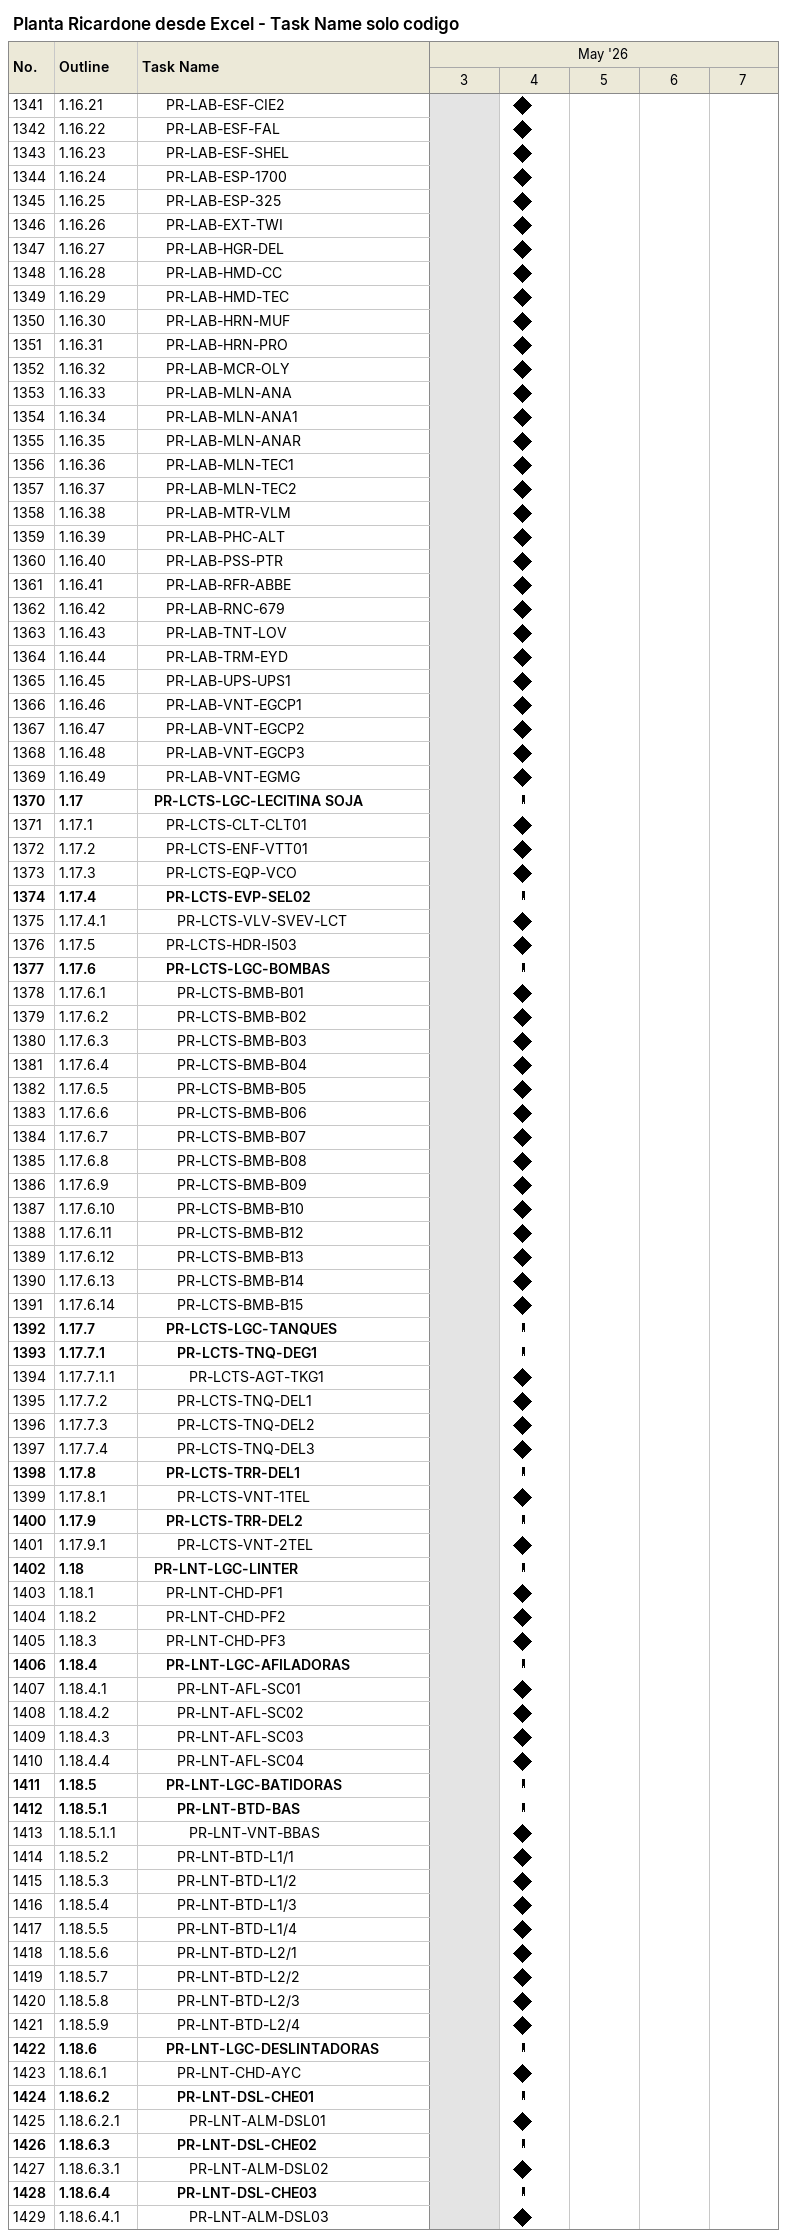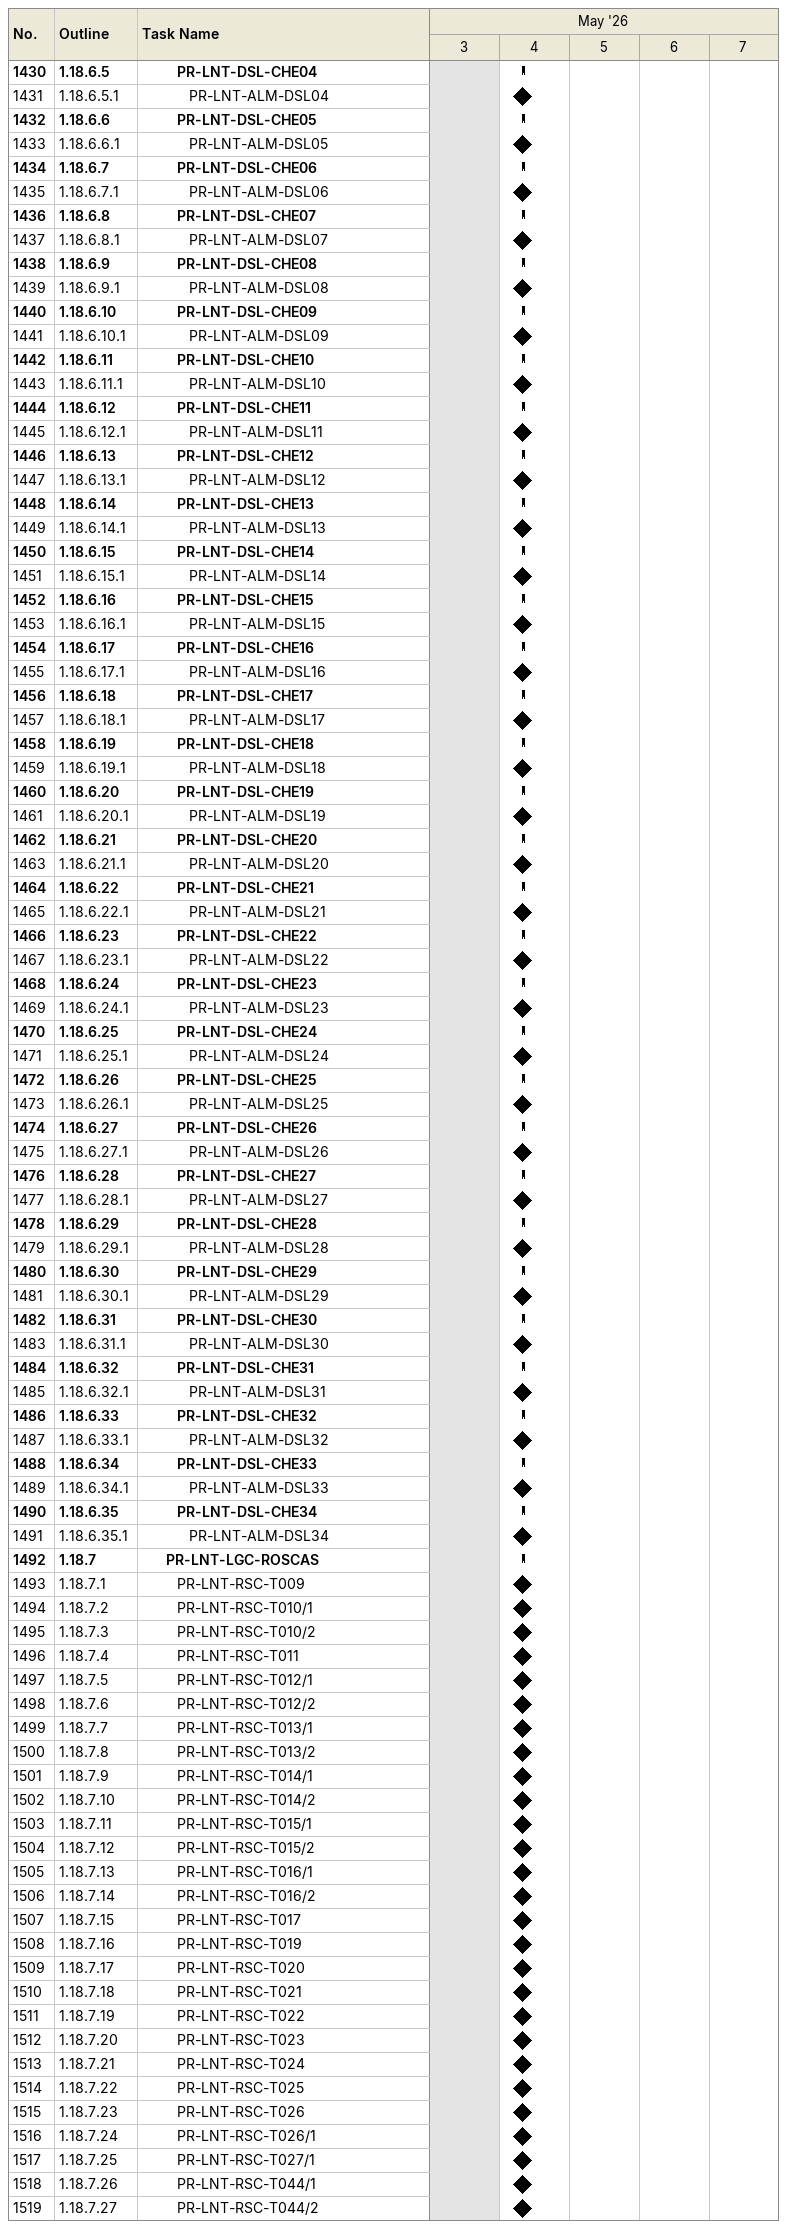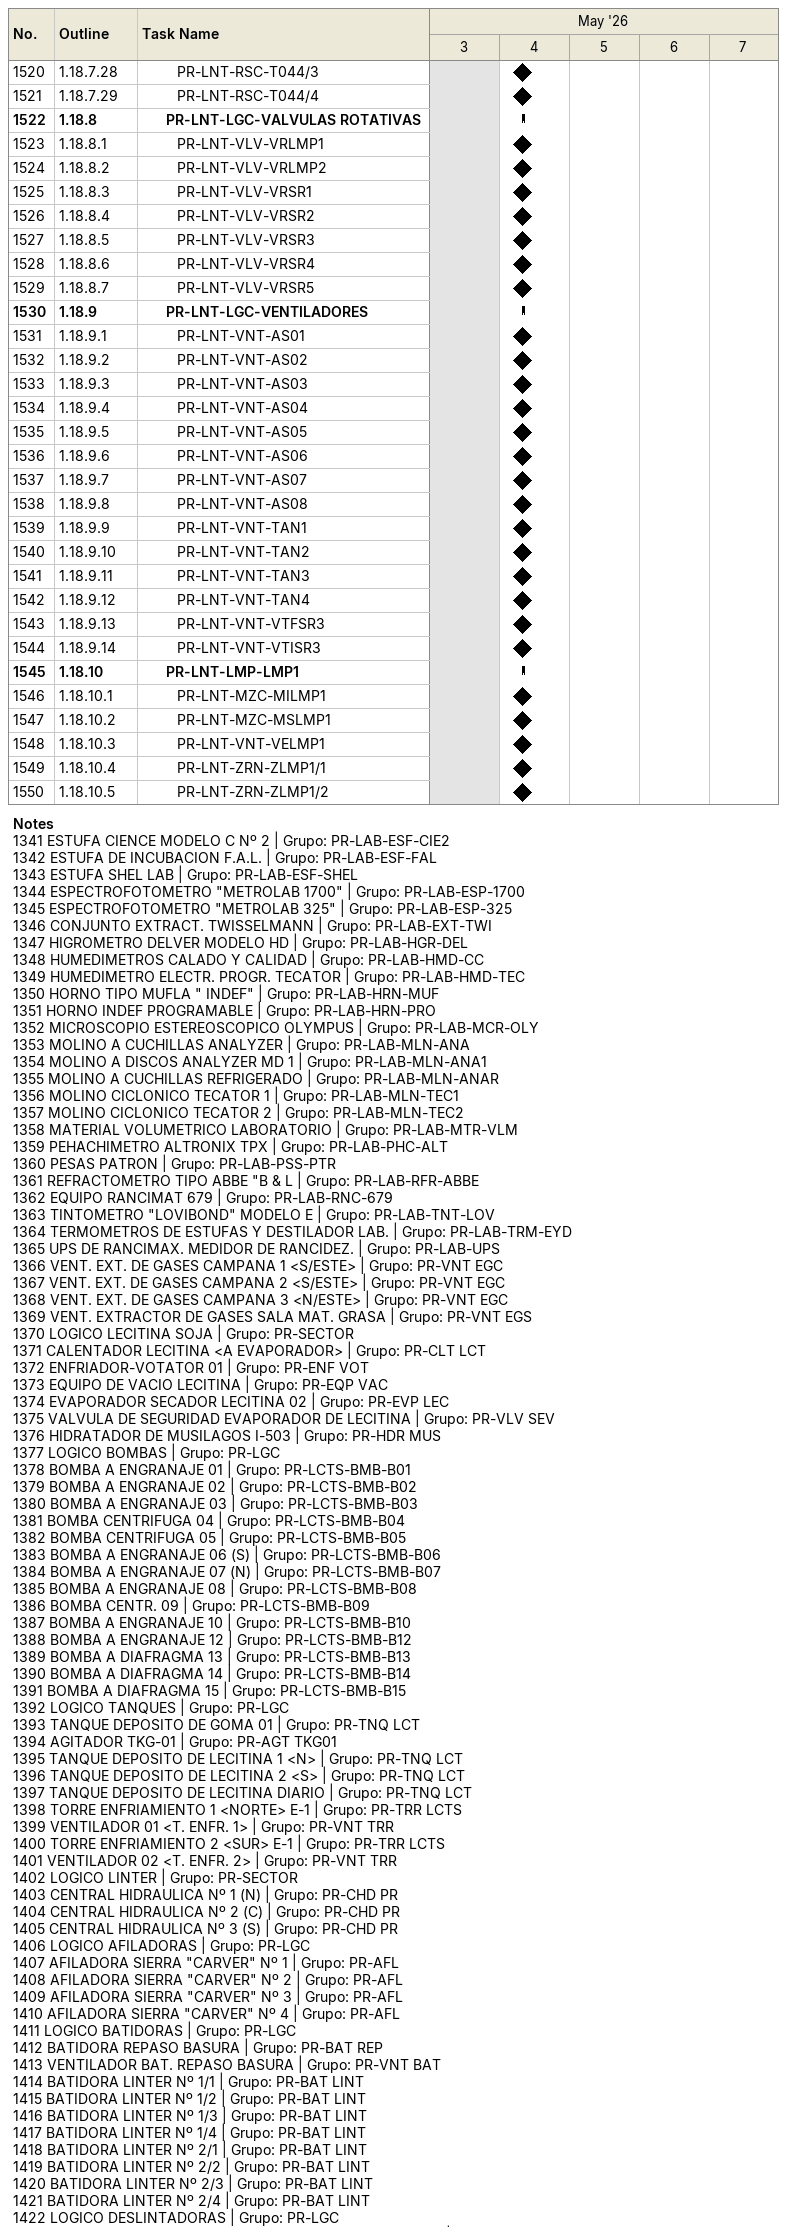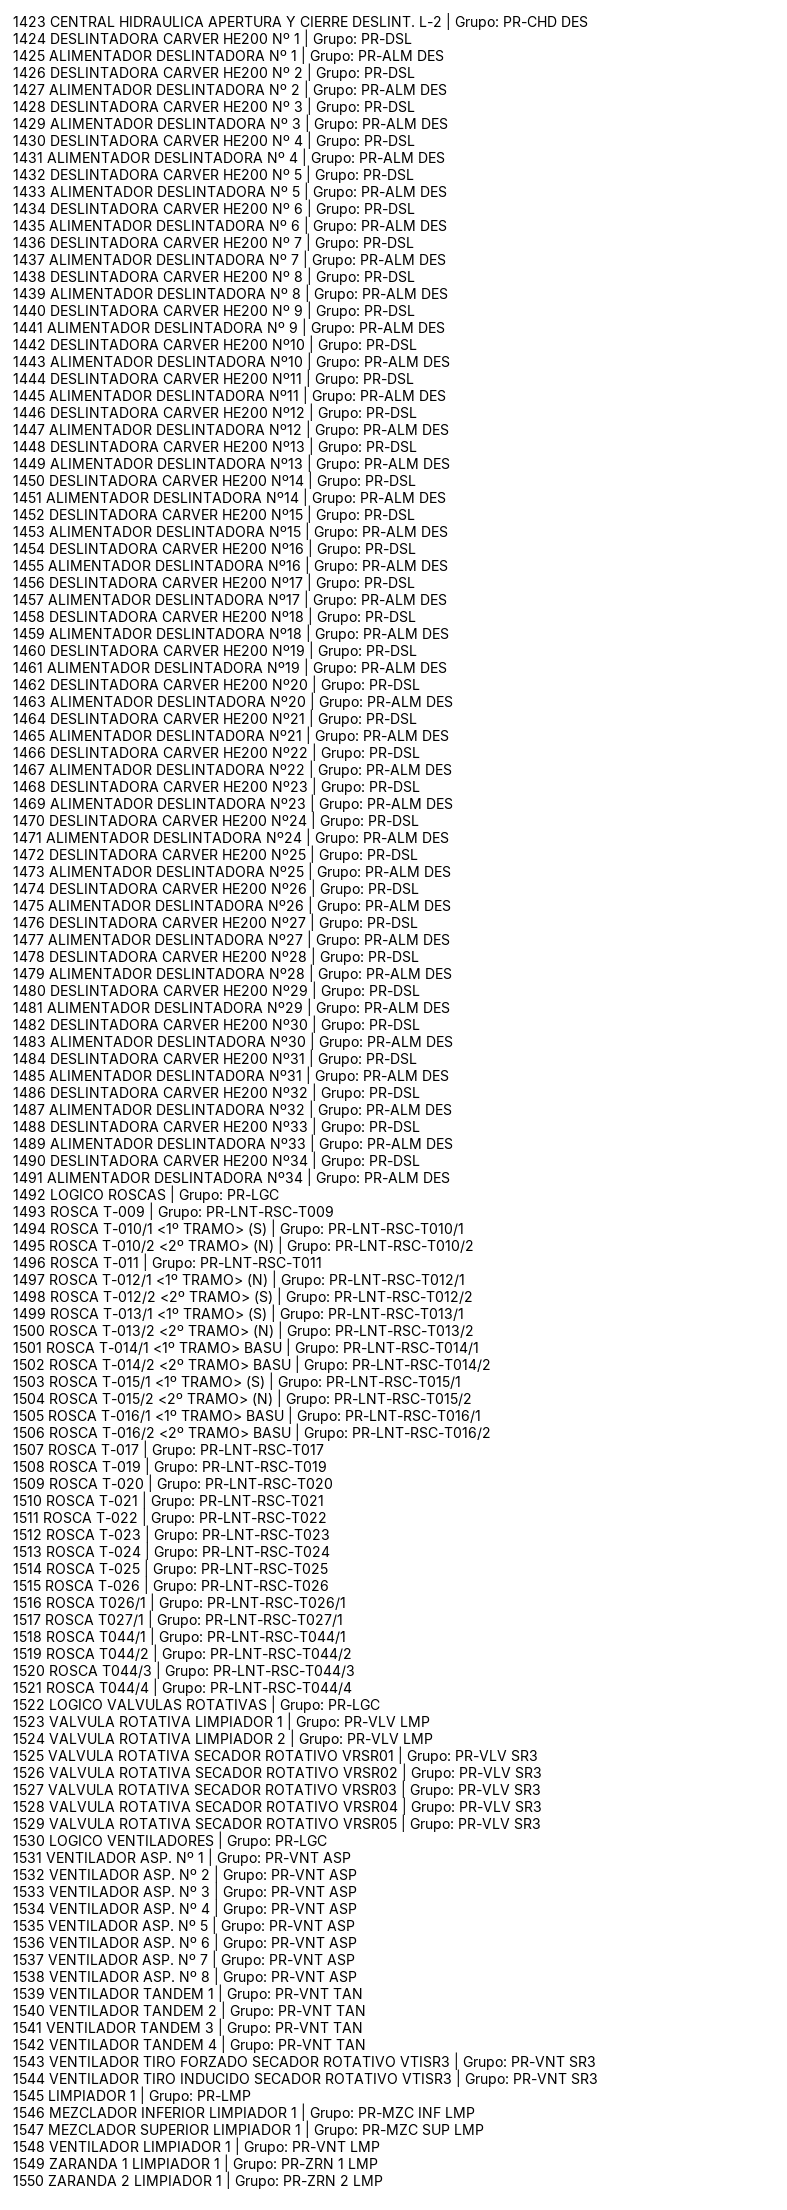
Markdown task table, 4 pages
Planta Ricardone desde Excel - Task Name solo codigo

| ID | WBS | Task | Start | Finish |
|---|---|---|---|---|
| 1341 | 1.16.21 | PR-LAB-ESF-CIE2 (milestone) | 2026-05-04 | 2026-05-04 |
| 1342 | 1.16.22 | PR-LAB-ESF-FAL (milestone) | 2026-05-04 | 2026-05-04 |
| 1343 | 1.16.23 | PR-LAB-ESF-SHEL (milestone) | 2026-05-04 | 2026-05-04 |
| 1344 | 1.16.24 | PR-LAB-ESP-1700 (milestone) | 2026-05-04 | 2026-05-04 |
| 1345 | 1.16.25 | PR-LAB-ESP-325 (milestone) | 2026-05-04 | 2026-05-04 |
| 1346 | 1.16.26 | PR-LAB-EXT-TWI (milestone) | 2026-05-04 | 2026-05-04 |
| 1347 | 1.16.27 | PR-LAB-HGR-DEL (milestone) | 2026-05-04 | 2026-05-04 |
| 1348 | 1.16.28 | PR-LAB-HMD-CC (milestone) | 2026-05-04 | 2026-05-04 |
| 1349 | 1.16.29 | PR-LAB-HMD-TEC (milestone) | 2026-05-04 | 2026-05-04 |
| 1350 | 1.16.30 | PR-LAB-HRN-MUF (milestone) | 2026-05-04 | 2026-05-04 |
| 1351 | 1.16.31 | PR-LAB-HRN-PRO (milestone) | 2026-05-04 | 2026-05-04 |
| 1352 | 1.16.32 | PR-LAB-MCR-OLY (milestone) | 2026-05-04 | 2026-05-04 |
| 1353 | 1.16.33 | PR-LAB-MLN-ANA (milestone) | 2026-05-04 | 2026-05-04 |
| 1354 | 1.16.34 | PR-LAB-MLN-ANA1 (milestone) | 2026-05-04 | 2026-05-04 |
| 1355 | 1.16.35 | PR-LAB-MLN-ANAR (milestone) | 2026-05-04 | 2026-05-04 |
| 1356 | 1.16.36 | PR-LAB-MLN-TEC1 (milestone) | 2026-05-04 | 2026-05-04 |
| 1357 | 1.16.37 | PR-LAB-MLN-TEC2 (milestone) | 2026-05-04 | 2026-05-04 |
| 1358 | 1.16.38 | PR-LAB-MTR-VLM (milestone) | 2026-05-04 | 2026-05-04 |
| 1359 | 1.16.39 | PR-LAB-PHC-ALT (milestone) | 2026-05-04 | 2026-05-04 |
| 1360 | 1.16.40 | PR-LAB-PSS-PTR (milestone) | 2026-05-04 | 2026-05-04 |
| 1361 | 1.16.41 | PR-LAB-RFR-ABBE (milestone) | 2026-05-04 | 2026-05-04 |
| 1362 | 1.16.42 | PR-LAB-RNC-679 (milestone) | 2026-05-04 | 2026-05-04 |
| 1363 | 1.16.43 | PR-LAB-TNT-LOV (milestone) | 2026-05-04 | 2026-05-04 |
| 1364 | 1.16.44 | PR-LAB-TRM-EYD (milestone) | 2026-05-04 | 2026-05-04 |
| 1365 | 1.16.45 | PR-LAB-UPS-UPS1 (milestone) | 2026-05-04 | 2026-05-04 |
| 1366 | 1.16.46 | PR-LAB-VNT-EGCP1 (milestone) | 2026-05-04 | 2026-05-04 |
| 1367 | 1.16.47 | PR-LAB-VNT-EGCP2 (milestone) | 2026-05-04 | 2026-05-04 |
| 1368 | 1.16.48 | PR-LAB-VNT-EGCP3 (milestone) | 2026-05-04 | 2026-05-04 |
| 1369 | 1.16.49 | PR-LAB-VNT-EGMG (milestone) | 2026-05-04 | 2026-05-04 |
| 1370 | 1.17 | **PR-LCTS-LGC-LECITINA SOJA** | 2026-05-04 | 2026-05-04 |
| 1371 | 1.17.1 | PR-LCTS-CLT-CLT01 (milestone) | 2026-05-04 | 2026-05-04 |
| 1372 | 1.17.2 | PR-LCTS-ENF-VTT01 (milestone) | 2026-05-04 | 2026-05-04 |
| 1373 | 1.17.3 | PR-LCTS-EQP-VCO (milestone) | 2026-05-04 | 2026-05-04 |
| 1374 | 1.17.4 | **PR-LCTS-EVP-SEL02** | 2026-05-04 | 2026-05-04 |
| 1375 | 1.17.4.1 | PR-LCTS-VLV-SVEV-LCT (milestone) | 2026-05-04 | 2026-05-04 |
| 1376 | 1.17.5 | PR-LCTS-HDR-I503 (milestone) | 2026-05-04 | 2026-05-04 |
| 1377 | 1.17.6 | **PR-LCTS-LGC-BOMBAS** | 2026-05-04 | 2026-05-04 |
| 1378 | 1.17.6.1 | PR-LCTS-BMB-B01 (milestone) | 2026-05-04 | 2026-05-04 |
| 1379 | 1.17.6.2 | PR-LCTS-BMB-B02 (milestone) | 2026-05-04 | 2026-05-04 |
| 1380 | 1.17.6.3 | PR-LCTS-BMB-B03 (milestone) | 2026-05-04 | 2026-05-04 |
| 1381 | 1.17.6.4 | PR-LCTS-BMB-B04 (milestone) | 2026-05-04 | 2026-05-04 |
| 1382 | 1.17.6.5 | PR-LCTS-BMB-B05 (milestone) | 2026-05-04 | 2026-05-04 |
| 1383 | 1.17.6.6 | PR-LCTS-BMB-B06 (milestone) | 2026-05-04 | 2026-05-04 |
| 1384 | 1.17.6.7 | PR-LCTS-BMB-B07 (milestone) | 2026-05-04 | 2026-05-04 |
| 1385 | 1.17.6.8 | PR-LCTS-BMB-B08 (milestone) | 2026-05-04 | 2026-05-04 |
| 1386 | 1.17.6.9 | PR-LCTS-BMB-B09 (milestone) | 2026-05-04 | 2026-05-04 |
| 1387 | 1.17.6.10 | PR-LCTS-BMB-B10 (milestone) | 2026-05-04 | 2026-05-04 |
| 1388 | 1.17.6.11 | PR-LCTS-BMB-B12 (milestone) | 2026-05-04 | 2026-05-04 |
| 1389 | 1.17.6.12 | PR-LCTS-BMB-B13 (milestone) | 2026-05-04 | 2026-05-04 |
| 1390 | 1.17.6.13 | PR-LCTS-BMB-B14 (milestone) | 2026-05-04 | 2026-05-04 |
| 1391 | 1.17.6.14 | PR-LCTS-BMB-B15 (milestone) | 2026-05-04 | 2026-05-04 |
| 1392 | 1.17.7 | **PR-LCTS-LGC-TANQUES** | 2026-05-04 | 2026-05-04 |
| 1393 | 1.17.7.1 | **PR-LCTS-TNQ-DEG1** | 2026-05-04 | 2026-05-04 |
| 1394 | 1.17.7.1.1 | PR-LCTS-AGT-TKG1 (milestone) | 2026-05-04 | 2026-05-04 |
| 1395 | 1.17.7.2 | PR-LCTS-TNQ-DEL1 (milestone) | 2026-05-04 | 2026-05-04 |
| 1396 | 1.17.7.3 | PR-LCTS-TNQ-DEL2 (milestone) | 2026-05-04 | 2026-05-04 |
| 1397 | 1.17.7.4 | PR-LCTS-TNQ-DEL3 (milestone) | 2026-05-04 | 2026-05-04 |
| 1398 | 1.17.8 | **PR-LCTS-TRR-DEL1** | 2026-05-04 | 2026-05-04 |
| 1399 | 1.17.8.1 | PR-LCTS-VNT-1TEL (milestone) | 2026-05-04 | 2026-05-04 |
| 1400 | 1.17.9 | **PR-LCTS-TRR-DEL2** | 2026-05-04 | 2026-05-04 |
| 1401 | 1.17.9.1 | PR-LCTS-VNT-2TEL (milestone) | 2026-05-04 | 2026-05-04 |
| 1402 | 1.18 | **PR-LNT-LGC-LINTER** | 2026-05-04 | 2026-05-04 |
| 1403 | 1.18.1 | PR-LNT-CHD-PF1 (milestone) | 2026-05-04 | 2026-05-04 |
| 1404 | 1.18.2 | PR-LNT-CHD-PF2 (milestone) | 2026-05-04 | 2026-05-04 |
| 1405 | 1.18.3 | PR-LNT-CHD-PF3 (milestone) | 2026-05-04 | 2026-05-04 |
| 1406 | 1.18.4 | **PR-LNT-LGC-AFILADORAS** | 2026-05-04 | 2026-05-04 |
| 1407 | 1.18.4.1 | PR-LNT-AFL-SC01 (milestone) | 2026-05-04 | 2026-05-04 |
| 1408 | 1.18.4.2 | PR-LNT-AFL-SC02 (milestone) | 2026-05-04 | 2026-05-04 |
| 1409 | 1.18.4.3 | PR-LNT-AFL-SC03 (milestone) | 2026-05-04 | 2026-05-04 |
| 1410 | 1.18.4.4 | PR-LNT-AFL-SC04 (milestone) | 2026-05-04 | 2026-05-04 |
| 1411 | 1.18.5 | **PR-LNT-LGC-BATIDORAS** | 2026-05-04 | 2026-05-04 |
| 1412 | 1.18.5.1 | **PR-LNT-BTD-BAS** | 2026-05-04 | 2026-05-04 |
| 1413 | 1.18.5.1.1 | PR-LNT-VNT-BBAS (milestone) | 2026-05-04 | 2026-05-04 |
| 1414 | 1.18.5.2 | PR-LNT-BTD-L1/1 (milestone) | 2026-05-04 | 2026-05-04 |
| 1415 | 1.18.5.3 | PR-LNT-BTD-L1/2 (milestone) | 2026-05-04 | 2026-05-04 |
| 1416 | 1.18.5.4 | PR-LNT-BTD-L1/3 (milestone) | 2026-05-04 | 2026-05-04 |
| 1417 | 1.18.5.5 | PR-LNT-BTD-L1/4 (milestone) | 2026-05-04 | 2026-05-04 |
| 1418 | 1.18.5.6 | PR-LNT-BTD-L2/1 (milestone) | 2026-05-04 | 2026-05-04 |
| 1419 | 1.18.5.7 | PR-LNT-BTD-L2/2 (milestone) | 2026-05-04 | 2026-05-04 |
| 1420 | 1.18.5.8 | PR-LNT-BTD-L2/3 (milestone) | 2026-05-04 | 2026-05-04 |
| 1421 | 1.18.5.9 | PR-LNT-BTD-L2/4 (milestone) | 2026-05-04 | 2026-05-04 |
| 1422 | 1.18.6 | **PR-LNT-LGC-DESLINTADORAS** | 2026-05-04 | 2026-05-04 |
| 1423 | 1.18.6.1 | PR-LNT-CHD-AYC (milestone) | 2026-05-04 | 2026-05-04 |
| 1424 | 1.18.6.2 | **PR-LNT-DSL-CHE01** | 2026-05-04 | 2026-05-04 |
| 1425 | 1.18.6.2.1 | PR-LNT-ALM-DSL01 (milestone) | 2026-05-04 | 2026-05-04 |
| 1426 | 1.18.6.3 | **PR-LNT-DSL-CHE02** | 2026-05-04 | 2026-05-04 |
| 1427 | 1.18.6.3.1 | PR-LNT-ALM-DSL02 (milestone) | 2026-05-04 | 2026-05-04 |
| 1428 | 1.18.6.4 | **PR-LNT-DSL-CHE03** | 2026-05-04 | 2026-05-04 |
| 1429 | 1.18.6.4.1 | PR-LNT-ALM-DSL03 (milestone) | 2026-05-04 | 2026-05-04 |
| 1430 | 1.18.6.5 | **PR-LNT-DSL-CHE04** | 2026-05-04 | 2026-05-04 |
| 1431 | 1.18.6.5.1 | PR-LNT-ALM-DSL04 (milestone) | 2026-05-04 | 2026-05-04 |
| 1432 | 1.18.6.6 | **PR-LNT-DSL-CHE05** | 2026-05-04 | 2026-05-04 |
| 1433 | 1.18.6.6.1 | PR-LNT-ALM-DSL05 (milestone) | 2026-05-04 | 2026-05-04 |
| 1434 | 1.18.6.7 | **PR-LNT-DSL-CHE06** | 2026-05-04 | 2026-05-04 |
| 1435 | 1.18.6.7.1 | PR-LNT-ALM-DSL06 (milestone) | 2026-05-04 | 2026-05-04 |
| 1436 | 1.18.6.8 | **PR-LNT-DSL-CHE07** | 2026-05-04 | 2026-05-04 |
| 1437 | 1.18.6.8.1 | PR-LNT-ALM-DSL07 (milestone) | 2026-05-04 | 2026-05-04 |
| 1438 | 1.18.6.9 | **PR-LNT-DSL-CHE08** | 2026-05-04 | 2026-05-04 |
| 1439 | 1.18.6.9.1 | PR-LNT-ALM-DSL08 (milestone) | 2026-05-04 | 2026-05-04 |
| 1440 | 1.18.6.10 | **PR-LNT-DSL-CHE09** | 2026-05-04 | 2026-05-04 |
| 1441 | 1.18.6.10.1 | PR-LNT-ALM-DSL09 (milestone) | 2026-05-04 | 2026-05-04 |
| 1442 | 1.18.6.11 | **PR-LNT-DSL-CHE10** | 2026-05-04 | 2026-05-04 |
| 1443 | 1.18.6.11.1 | PR-LNT-ALM-DSL10 (milestone) | 2026-05-04 | 2026-05-04 |
| 1444 | 1.18.6.12 | **PR-LNT-DSL-CHE11** | 2026-05-04 | 2026-05-04 |
| 1445 | 1.18.6.12.1 | PR-LNT-ALM-DSL11 (milestone) | 2026-05-04 | 2026-05-04 |
| 1446 | 1.18.6.13 | **PR-LNT-DSL-CHE12** | 2026-05-04 | 2026-05-04 |
| 1447 | 1.18.6.13.1 | PR-LNT-ALM-DSL12 (milestone) | 2026-05-04 | 2026-05-04 |
| 1448 | 1.18.6.14 | **PR-LNT-DSL-CHE13** | 2026-05-04 | 2026-05-04 |
| 1449 | 1.18.6.14.1 | PR-LNT-ALM-DSL13 (milestone) | 2026-05-04 | 2026-05-04 |
| 1450 | 1.18.6.15 | **PR-LNT-DSL-CHE14** | 2026-05-04 | 2026-05-04 |
| 1451 | 1.18.6.15.1 | PR-LNT-ALM-DSL14 (milestone) | 2026-05-04 | 2026-05-04 |
| 1452 | 1.18.6.16 | **PR-LNT-DSL-CHE15** | 2026-05-04 | 2026-05-04 |
| 1453 | 1.18.6.16.1 | PR-LNT-ALM-DSL15 (milestone) | 2026-05-04 | 2026-05-04 |
| 1454 | 1.18.6.17 | **PR-LNT-DSL-CHE16** | 2026-05-04 | 2026-05-04 |
| 1455 | 1.18.6.17.1 | PR-LNT-ALM-DSL16 (milestone) | 2026-05-04 | 2026-05-04 |
| 1456 | 1.18.6.18 | **PR-LNT-DSL-CHE17** | 2026-05-04 | 2026-05-04 |
| 1457 | 1.18.6.18.1 | PR-LNT-ALM-DSL17 (milestone) | 2026-05-04 | 2026-05-04 |
| 1458 | 1.18.6.19 | **PR-LNT-DSL-CHE18** | 2026-05-04 | 2026-05-04 |
| 1459 | 1.18.6.19.1 | PR-LNT-ALM-DSL18 (milestone) | 2026-05-04 | 2026-05-04 |
| 1460 | 1.18.6.20 | **PR-LNT-DSL-CHE19** | 2026-05-04 | 2026-05-04 |
| 1461 | 1.18.6.20.1 | PR-LNT-ALM-DSL19 (milestone) | 2026-05-04 | 2026-05-04 |
| 1462 | 1.18.6.21 | **PR-LNT-DSL-CHE20** | 2026-05-04 | 2026-05-04 |
| 1463 | 1.18.6.21.1 | PR-LNT-ALM-DSL20 (milestone) | 2026-05-04 | 2026-05-04 |
| 1464 | 1.18.6.22 | **PR-LNT-DSL-CHE21** | 2026-05-04 | 2026-05-04 |
| 1465 | 1.18.6.22.1 | PR-LNT-ALM-DSL21 (milestone) | 2026-05-04 | 2026-05-04 |
| 1466 | 1.18.6.23 | **PR-LNT-DSL-CHE22** | 2026-05-04 | 2026-05-04 |
| 1467 | 1.18.6.23.1 | PR-LNT-ALM-DSL22 (milestone) | 2026-05-04 | 2026-05-04 |
| 1468 | 1.18.6.24 | **PR-LNT-DSL-CHE23** | 2026-05-04 | 2026-05-04 |
| 1469 | 1.18.6.24.1 | PR-LNT-ALM-DSL23 (milestone) | 2026-05-04 | 2026-05-04 |
| 1470 | 1.18.6.25 | **PR-LNT-DSL-CHE24** | 2026-05-04 | 2026-05-04 |
| 1471 | 1.18.6.25.1 | PR-LNT-ALM-DSL24 (milestone) | 2026-05-04 | 2026-05-04 |
| 1472 | 1.18.6.26 | **PR-LNT-DSL-CHE25** | 2026-05-04 | 2026-05-04 |
| 1473 | 1.18.6.26.1 | PR-LNT-ALM-DSL25 (milestone) | 2026-05-04 | 2026-05-04 |
| 1474 | 1.18.6.27 | **PR-LNT-DSL-CHE26** | 2026-05-04 | 2026-05-04 |
| 1475 | 1.18.6.27.1 | PR-LNT-ALM-DSL26 (milestone) | 2026-05-04 | 2026-05-04 |
| 1476 | 1.18.6.28 | **PR-LNT-DSL-CHE27** | 2026-05-04 | 2026-05-04 |
| 1477 | 1.18.6.28.1 | PR-LNT-ALM-DSL27 (milestone) | 2026-05-04 | 2026-05-04 |
| 1478 | 1.18.6.29 | **PR-LNT-DSL-CHE28** | 2026-05-04 | 2026-05-04 |
| 1479 | 1.18.6.29.1 | PR-LNT-ALM-DSL28 (milestone) | 2026-05-04 | 2026-05-04 |
| 1480 | 1.18.6.30 | **PR-LNT-DSL-CHE29** | 2026-05-04 | 2026-05-04 |
| 1481 | 1.18.6.30.1 | PR-LNT-ALM-DSL29 (milestone) | 2026-05-04 | 2026-05-04 |
| 1482 | 1.18.6.31 | **PR-LNT-DSL-CHE30** | 2026-05-04 | 2026-05-04 |
| 1483 | 1.18.6.31.1 | PR-LNT-ALM-DSL30 (milestone) | 2026-05-04 | 2026-05-04 |
| 1484 | 1.18.6.32 | **PR-LNT-DSL-CHE31** | 2026-05-04 | 2026-05-04 |
| 1485 | 1.18.6.32.1 | PR-LNT-ALM-DSL31 (milestone) | 2026-05-04 | 2026-05-04 |
| 1486 | 1.18.6.33 | **PR-LNT-DSL-CHE32** | 2026-05-04 | 2026-05-04 |
| 1487 | 1.18.6.33.1 | PR-LNT-ALM-DSL32 (milestone) | 2026-05-04 | 2026-05-04 |
| 1488 | 1.18.6.34 | **PR-LNT-DSL-CHE33** | 2026-05-04 | 2026-05-04 |
| 1489 | 1.18.6.34.1 | PR-LNT-ALM-DSL33 (milestone) | 2026-05-04 | 2026-05-04 |
| 1490 | 1.18.6.35 | **PR-LNT-DSL-CHE34** | 2026-05-04 | 2026-05-04 |
| 1491 | 1.18.6.35.1 | PR-LNT-ALM-DSL34 (milestone) | 2026-05-04 | 2026-05-04 |
| 1492 | 1.18.7 | **PR-LNT-LGC-ROSCAS** | 2026-05-04 | 2026-05-04 |
| 1493 | 1.18.7.1 | PR-LNT-RSC-T009 (milestone) | 2026-05-04 | 2026-05-04 |
| 1494 | 1.18.7.2 | PR-LNT-RSC-T010/1 (milestone) | 2026-05-04 | 2026-05-04 |
| 1495 | 1.18.7.3 | PR-LNT-RSC-T010/2 (milestone) | 2026-05-04 | 2026-05-04 |
| 1496 | 1.18.7.4 | PR-LNT-RSC-T011 (milestone) | 2026-05-04 | 2026-05-04 |
| 1497 | 1.18.7.5 | PR-LNT-RSC-T012/1 (milestone) | 2026-05-04 | 2026-05-04 |
| 1498 | 1.18.7.6 | PR-LNT-RSC-T012/2 (milestone) | 2026-05-04 | 2026-05-04 |
| 1499 | 1.18.7.7 | PR-LNT-RSC-T013/1 (milestone) | 2026-05-04 | 2026-05-04 |
| 1500 | 1.18.7.8 | PR-LNT-RSC-T013/2 (milestone) | 2026-05-04 | 2026-05-04 |
| 1501 | 1.18.7.9 | PR-LNT-RSC-T014/1 (milestone) | 2026-05-04 | 2026-05-04 |
| 1502 | 1.18.7.10 | PR-LNT-RSC-T014/2 (milestone) | 2026-05-04 | 2026-05-04 |
| 1503 | 1.18.7.11 | PR-LNT-RSC-T015/1 (milestone) | 2026-05-04 | 2026-05-04 |
| 1504 | 1.18.7.12 | PR-LNT-RSC-T015/2 (milestone) | 2026-05-04 | 2026-05-04 |
| 1505 | 1.18.7.13 | PR-LNT-RSC-T016/1 (milestone) | 2026-05-04 | 2026-05-04 |
| 1506 | 1.18.7.14 | PR-LNT-RSC-T016/2 (milestone) | 2026-05-04 | 2026-05-04 |
| 1507 | 1.18.7.15 | PR-LNT-RSC-T017 (milestone) | 2026-05-04 | 2026-05-04 |
| 1508 | 1.18.7.16 | PR-LNT-RSC-T019 (milestone) | 2026-05-04 | 2026-05-04 |
| 1509 | 1.18.7.17 | PR-LNT-RSC-T020 (milestone) | 2026-05-04 | 2026-05-04 |
| 1510 | 1.18.7.18 | PR-LNT-RSC-T021 (milestone) | 2026-05-04 | 2026-05-04 |
| 1511 | 1.18.7.19 | PR-LNT-RSC-T022 (milestone) | 2026-05-04 | 2026-05-04 |
| 1512 | 1.18.7.20 | PR-LNT-RSC-T023 (milestone) | 2026-05-04 | 2026-05-04 |
| 1513 | 1.18.7.21 | PR-LNT-RSC-T024 (milestone) | 2026-05-04 | 2026-05-04 |
| 1514 | 1.18.7.22 | PR-LNT-RSC-T025 (milestone) | 2026-05-04 | 2026-05-04 |
| 1515 | 1.18.7.23 | PR-LNT-RSC-T026 (milestone) | 2026-05-04 | 2026-05-04 |
| 1516 | 1.18.7.24 | PR-LNT-RSC-T026/1 (milestone) | 2026-05-04 | 2026-05-04 |
| 1517 | 1.18.7.25 | PR-LNT-RSC-T027/1 (milestone) | 2026-05-04 | 2026-05-04 |
| 1518 | 1.18.7.26 | PR-LNT-RSC-T044/1 (milestone) | 2026-05-04 | 2026-05-04 |
| 1519 | 1.18.7.27 | PR-LNT-RSC-T044/2 (milestone) | 2026-05-04 | 2026-05-04 |
| 1520 | 1.18.7.28 | PR-LNT-RSC-T044/3 (milestone) | 2026-05-04 | 2026-05-04 |
| 1521 | 1.18.7.29 | PR-LNT-RSC-T044/4 (milestone) | 2026-05-04 | 2026-05-04 |
| 1522 | 1.18.8 | **PR-LNT-LGC-VALVULAS ROTATIVAS** | 2026-05-04 | 2026-05-04 |
| 1523 | 1.18.8.1 | PR-LNT-VLV-VRLMP1 (milestone) | 2026-05-04 | 2026-05-04 |
| 1524 | 1.18.8.2 | PR-LNT-VLV-VRLMP2 (milestone) | 2026-05-04 | 2026-05-04 |
| 1525 | 1.18.8.3 | PR-LNT-VLV-VRSR1 (milestone) | 2026-05-04 | 2026-05-04 |
| 1526 | 1.18.8.4 | PR-LNT-VLV-VRSR2 (milestone) | 2026-05-04 | 2026-05-04 |
| 1527 | 1.18.8.5 | PR-LNT-VLV-VRSR3 (milestone) | 2026-05-04 | 2026-05-04 |
| 1528 | 1.18.8.6 | PR-LNT-VLV-VRSR4 (milestone) | 2026-05-04 | 2026-05-04 |
| 1529 | 1.18.8.7 | PR-LNT-VLV-VRSR5 (milestone) | 2026-05-04 | 2026-05-04 |
| 1530 | 1.18.9 | **PR-LNT-LGC-VENTILADORES** | 2026-05-04 | 2026-05-04 |
| 1531 | 1.18.9.1 | PR-LNT-VNT-AS01 (milestone) | 2026-05-04 | 2026-05-04 |
| 1532 | 1.18.9.2 | PR-LNT-VNT-AS02 (milestone) | 2026-05-04 | 2026-05-04 |
| 1533 | 1.18.9.3 | PR-LNT-VNT-AS03 (milestone) | 2026-05-04 | 2026-05-04 |
| 1534 | 1.18.9.4 | PR-LNT-VNT-AS04 (milestone) | 2026-05-04 | 2026-05-04 |
| 1535 | 1.18.9.5 | PR-LNT-VNT-AS05 (milestone) | 2026-05-04 | 2026-05-04 |
| 1536 | 1.18.9.6 | PR-LNT-VNT-AS06 (milestone) | 2026-05-04 | 2026-05-04 |
| 1537 | 1.18.9.7 | PR-LNT-VNT-AS07 (milestone) | 2026-05-04 | 2026-05-04 |
| 1538 | 1.18.9.8 | PR-LNT-VNT-AS08 (milestone) | 2026-05-04 | 2026-05-04 |
| 1539 | 1.18.9.9 | PR-LNT-VNT-TAN1 (milestone) | 2026-05-04 | 2026-05-04 |
| 1540 | 1.18.9.10 | PR-LNT-VNT-TAN2 (milestone) | 2026-05-04 | 2026-05-04 |
| 1541 | 1.18.9.11 | PR-LNT-VNT-TAN3 (milestone) | 2026-05-04 | 2026-05-04 |
| 1542 | 1.18.9.12 | PR-LNT-VNT-TAN4 (milestone) | 2026-05-04 | 2026-05-04 |
| 1543 | 1.18.9.13 | PR-LNT-VNT-VTFSR3 (milestone) | 2026-05-04 | 2026-05-04 |
| 1544 | 1.18.9.14 | PR-LNT-VNT-VTISR3 (milestone) | 2026-05-04 | 2026-05-04 |
| 1545 | 1.18.10 | **PR-LNT-LMP-LMP1** | 2026-05-04 | 2026-05-04 |
| 1546 | 1.18.10.1 | PR-LNT-MZC-MILMP1 (milestone) | 2026-05-04 | 2026-05-04 |
| 1547 | 1.18.10.2 | PR-LNT-MZC-MSLMP1 (milestone) | 2026-05-04 | 2026-05-04 |
| 1548 | 1.18.10.3 | PR-LNT-VNT-VELMP1 (milestone) | 2026-05-04 | 2026-05-04 |
| 1549 | 1.18.10.4 | PR-LNT-ZRN-ZLMP1/1 (milestone) | 2026-05-04 | 2026-05-04 |
| 1550 | 1.18.10.5 | PR-LNT-ZRN-ZLMP1/2 (milestone) | 2026-05-04 | 2026-05-04 |

Notes
- 1341: ESTUFA CIENCE MODELO C Nº 2 | Grupo: PR-LAB-ESF-CIE2
- 1342: ESTUFA DE INCUBACION F.A.L. | Grupo: PR-LAB-ESF-FAL
- 1343: ESTUFA SHEL LAB | Grupo: PR-LAB-ESF-SHEL
- 1344: ESPECTROFOTOMETRO "METROLAB 1700" | Grupo: PR-LAB-ESP-1700
- 1345: ESPECTROFOTOMETRO "METROLAB 325" | Grupo: PR-LAB-ESP-325
- 1346: CONJUNTO EXTRACT. TWISSELMANN | Grupo: PR-LAB-EXT-TWI
- 1347: HIGROMETRO DELVER MODELO HD | Grupo: PR-LAB-HGR-DEL
- 1348: HUMEDIMETROS CALADO Y CALIDAD | Grupo: PR-LAB-HMD-CC
- 1349: HUMEDIMETRO ELECTR. PROGR. TECATOR | Grupo: PR-LAB-HMD-TEC
- 1350: HORNO TIPO MUFLA " INDEF" | Grupo: PR-LAB-HRN-MUF
- 1351: HORNO INDEF PROGRAMABLE | Grupo: PR-LAB-HRN-PRO
- 1352: MICROSCOPIO ESTEREOSCOPICO OLYMPUS | Grupo: PR-LAB-MCR-OLY
- 1353: MOLINO A CUCHILLAS ANALYZER | Grupo: PR-LAB-MLN-ANA
- 1354: MOLINO A DISCOS ANALYZER MD 1 | Grupo: PR-LAB-MLN-ANA1
- 1355: MOLINO A CUCHILLAS REFRIGERADO | Grupo: PR-LAB-MLN-ANAR
- 1356: MOLINO CICLONICO TECATOR 1 | Grupo: PR-LAB-MLN-TEC1
- 1357: MOLINO CICLONICO TECATOR 2 | Grupo: PR-LAB-MLN-TEC2
- 1358: MATERIAL VOLUMETRICO LABORATORIO | Grupo: PR-LAB-MTR-VLM
- 1359: PEHACHIMETRO ALTRONIX TPX | Grupo: PR-LAB-PHC-ALT
- 1360: PESAS PATRON | Grupo: PR-LAB-PSS-PTR
- 1361: REFRACTOMETRO TIPO ABBE "B & L | Grupo: PR-LAB-RFR-ABBE
- 1362: EQUIPO RANCIMAT 679 | Grupo: PR-LAB-RNC-679
- 1363: TINTOMETRO "LOVIBOND" MODELO E | Grupo: PR-LAB-TNT-LOV
- 1364: TERMOMETROS DE ESTUFAS Y DESTILADOR LAB. | Grupo: PR-LAB-TRM-EYD
- 1365: UPS DE RANCIMAX. MEDIDOR DE RANCIDEZ. | Grupo: PR-LAB-UPS
- 1366: VENT. EXT. DE GASES CAMPANA 1 <S/ESTE> | Grupo: PR-VNT EGC
- 1367: VENT. EXT. DE GASES CAMPANA 2 <S/ESTE> | Grupo: PR-VNT EGC
- 1368: VENT. EXT. DE GASES CAMPANA 3 <N/ESTE> | Grupo: PR-VNT EGC
- 1369: VENT. EXTRACTOR DE GASES SALA MAT. GRASA | Grupo: PR-VNT EGS
- 1370: LOGICO LECITINA SOJA | Grupo: PR-SECTOR
- 1371: CALENTADOR LECITINA <A EVAPORADOR> | Grupo: PR-CLT LCT
- 1372: ENFRIADOR-VOTATOR 01 | Grupo: PR-ENF VOT
- 1373: EQUIPO DE VACIO LECITINA | Grupo: PR-EQP VAC
- 1374: EVAPORADOR SECADOR LECITINA 02 | Grupo: PR-EVP LEC
- 1375: VALVULA DE SEGURIDAD EVAPORADOR DE LECITINA | Grupo: PR-VLV SEV
- 1376: HIDRATADOR DE MUSILAGOS I-503 | Grupo: PR-HDR MUS
- 1377: LOGICO BOMBAS | Grupo: PR-LGC
- 1378: BOMBA A ENGRANAJE 01 | Grupo: PR-LCTS-BMB-B01
- 1379: BOMBA A ENGRANAJE 02 | Grupo: PR-LCTS-BMB-B02
- 1380: BOMBA A ENGRANAJE 03 | Grupo: PR-LCTS-BMB-B03
- 1381: BOMBA CENTRIFUGA 04 | Grupo: PR-LCTS-BMB-B04
- 1382: BOMBA CENTRIFUGA 05 | Grupo: PR-LCTS-BMB-B05
- 1383: BOMBA A ENGRANAJE 06 (S) | Grupo: PR-LCTS-BMB-B06
- 1384: BOMBA A ENGRANAJE 07 (N) | Grupo: PR-LCTS-BMB-B07
- 1385: BOMBA A ENGRANAJE 08 | Grupo: PR-LCTS-BMB-B08
- 1386: BOMBA CENTR. 09 | Grupo: PR-LCTS-BMB-B09
- 1387: BOMBA A ENGRANAJE 10 | Grupo: PR-LCTS-BMB-B10
- 1388: BOMBA A ENGRANAJE 12 | Grupo: PR-LCTS-BMB-B12
- 1389: BOMBA A DIAFRAGMA 13 | Grupo: PR-LCTS-BMB-B13
- 1390: BOMBA A DIAFRAGMA 14 | Grupo: PR-LCTS-BMB-B14
- 1391: BOMBA A DIAFRAGMA 15 | Grupo: PR-LCTS-BMB-B15
- 1392: LOGICO TANQUES | Grupo: PR-LGC
- 1393: TANQUE DEPOSITO DE GOMA 01 | Grupo: PR-TNQ LCT
- 1394: AGITADOR TKG-01 | Grupo: PR-AGT TKG01
- 1395: TANQUE DEPOSITO DE LECITINA 1 <N> | Grupo: PR-TNQ LCT
- 1396: TANQUE DEPOSITO DE LECITINA 2 <S> | Grupo: PR-TNQ LCT
- 1397: TANQUE DEPOSITO DE LECITINA DIARIO | Grupo: PR-TNQ LCT
- 1398: TORRE ENFRIAMIENTO 1 <NORTE> E-1 | Grupo: PR-TRR LCTS
- 1399: VENTILADOR 01 <T. ENFR. 1> | Grupo: PR-VNT TRR
- 1400: TORRE ENFRIAMIENTO 2 <SUR> E-1 | Grupo: PR-TRR LCTS
- 1401: VENTILADOR 02 <T. ENFR. 2> | Grupo: PR-VNT TRR
- 1402: LOGICO LINTER | Grupo: PR-SECTOR
- 1403: CENTRAL HIDRAULICA Nº 1 (N) | Grupo: PR-CHD PR
- 1404: CENTRAL HIDRAULICA Nº 2 (C) | Grupo: PR-CHD PR
- 1405: CENTRAL HIDRAULICA Nº 3 (S) | Grupo: PR-CHD PR
- 1406: LOGICO AFILADORAS | Grupo: PR-LGC
- 1407: AFILADORA SIERRA "CARVER" Nº 1 | Grupo: PR-AFL
- 1408: AFILADORA SIERRA "CARVER" Nº 2 | Grupo: PR-AFL
- 1409: AFILADORA SIERRA "CARVER" Nº 3 | Grupo: PR-AFL
- 1410: AFILADORA SIERRA "CARVER" Nº 4 | Grupo: PR-AFL
- 1411: LOGICO BATIDORAS | Grupo: PR-LGC
- 1412: BATIDORA REPASO BASURA | Grupo: PR-BAT REP
- 1413: VENTILADOR BAT. REPASO BASURA | Grupo: PR-VNT BAT
- 1414: BATIDORA LINTER Nº 1/1 | Grupo: PR-BAT LINT
- 1415: BATIDORA LINTER Nº 1/2 | Grupo: PR-BAT LINT
- 1416: BATIDORA LINTER Nº 1/3 | Grupo: PR-BAT LINT
- 1417: BATIDORA LINTER Nº 1/4 | Grupo: PR-BAT LINT
- 1418: BATIDORA LINTER Nº 2/1 | Grupo: PR-BAT LINT
- 1419: BATIDORA LINTER Nº 2/2 | Grupo: PR-BAT LINT
- 1420: BATIDORA LINTER Nº 2/3 | Grupo: PR-BAT LINT
- 1421: BATIDORA LINTER Nº 2/4 | Grupo: PR-BAT LINT
- 1422: LOGICO DESLINTADORAS | Grupo: PR-LGC
- 1423: CENTRAL HIDRAULICA APERTURA Y CIERRE DESLINT. L-2 | Grupo: PR-CHD DES
- 1424: DESLINTADORA CARVER HE200 Nº 1 | Grupo: PR-DSL
- 1425: ALIMENTADOR DESLINTADORA Nº 1 | Grupo: PR-ALM DES
- 1426: DESLINTADORA CARVER HE200 Nº 2 | Grupo: PR-DSL
- 1427: ALIMENTADOR DESLINTADORA Nº 2 | Grupo: PR-ALM DES
- 1428: DESLINTADORA CARVER HE200 Nº 3 | Grupo: PR-DSL
- 1429: ALIMENTADOR DESLINTADORA Nº 3 | Grupo: PR-ALM DES
- 1430: DESLINTADORA CARVER HE200 Nº 4 | Grupo: PR-DSL
- 1431: ALIMENTADOR DESLINTADORA Nº 4 | Grupo: PR-ALM DES
- 1432: DESLINTADORA CARVER HE200 Nº 5 | Grupo: PR-DSL
- 1433: ALIMENTADOR DESLINTADORA Nº 5 | Grupo: PR-ALM DES
- 1434: DESLINTADORA CARVER HE200 Nº 6 | Grupo: PR-DSL
- 1435: ALIMENTADOR DESLINTADORA Nº 6 | Grupo: PR-ALM DES
- 1436: DESLINTADORA CARVER HE200 Nº 7 | Grupo: PR-DSL
- 1437: ALIMENTADOR DESLINTADORA Nº 7 | Grupo: PR-ALM DES
- 1438: DESLINTADORA CARVER HE200 Nº 8 | Grupo: PR-DSL
- 1439: ALIMENTADOR DESLINTADORA Nº 8 | Grupo: PR-ALM DES
- 1440: DESLINTADORA CARVER HE200 Nº 9 | Grupo: PR-DSL
- 1441: ALIMENTADOR DESLINTADORA Nº 9 | Grupo: PR-ALM DES
- 1442: DESLINTADORA CARVER HE200 Nº10 | Grupo: PR-DSL
- 1443: ALIMENTADOR DESLINTADORA Nº10 | Grupo: PR-ALM DES
- 1444: DESLINTADORA CARVER HE200 Nº11 | Grupo: PR-DSL
- 1445: ALIMENTADOR DESLINTADORA Nº11 | Grupo: PR-ALM DES
- 1446: DESLINTADORA CARVER HE200 Nº12 | Grupo: PR-DSL
- 1447: ALIMENTADOR DESLINTADORA Nº12 | Grupo: PR-ALM DES
- 1448: DESLINTADORA CARVER HE200 Nº13 | Grupo: PR-DSL
- 1449: ALIMENTADOR DESLINTADORA Nº13 | Grupo: PR-ALM DES
- 1450: DESLINTADORA CARVER HE200 Nº14 | Grupo: PR-DSL
- 1451: ALIMENTADOR DESLINTADORA Nº14 | Grupo: PR-ALM DES
- 1452: DESLINTADORA CARVER HE200 Nº15 | Grupo: PR-DSL
- 1453: ALIMENTADOR DESLINTADORA Nº15 | Grupo: PR-ALM DES
- 1454: DESLINTADORA CARVER HE200 Nº16 | Grupo: PR-DSL
- 1455: ALIMENTADOR DESLINTADORA Nº16 | Grupo: PR-ALM DES
- 1456: DESLINTADORA CARVER HE200 Nº17 | Grupo: PR-DSL
- 1457: ALIMENTADOR DESLINTADORA Nº17 | Grupo: PR-ALM DES
- 1458: DESLINTADORA CARVER HE200 Nº18 | Grupo: PR-DSL
- 1459: ALIMENTADOR DESLINTADORA Nº18 | Grupo: PR-ALM DES
- 1460: DESLINTADORA CARVER HE200 Nº19 | Grupo: PR-DSL
- 1461: ALIMENTADOR DESLINTADORA Nº19 | Grupo: PR-ALM DES
- 1462: DESLINTADORA CARVER HE200 Nº20 | Grupo: PR-DSL
- 1463: ALIMENTADOR DESLINTADORA Nº20 | Grupo: PR-ALM DES
- 1464: DESLINTADORA CARVER HE200 Nº21 | Grupo: PR-DSL
- 1465: ALIMENTADOR DESLINTADORA Nº21 | Grupo: PR-ALM DES
- 1466: DESLINTADORA CARVER HE200 Nº22 | Grupo: PR-DSL
- 1467: ALIMENTADOR DESLINTADORA Nº22 | Grupo: PR-ALM DES
- 1468: DESLINTADORA CARVER HE200 Nº23 | Grupo: PR-DSL
- 1469: ALIMENTADOR DESLINTADORA Nº23 | Grupo: PR-ALM DES
- 1470: DESLINTADORA CARVER HE200 Nº24 | Grupo: PR-DSL
- 1471: ALIMENTADOR DESLINTADORA Nº24 | Grupo: PR-ALM DES
- 1472: DESLINTADORA CARVER HE200 Nº25 | Grupo: PR-DSL
- 1473: ALIMENTADOR DESLINTADORA Nº25 | Grupo: PR-ALM DES
- 1474: DESLINTADORA CARVER HE200 Nº26 | Grupo: PR-DSL
- 1475: ALIMENTADOR DESLINTADORA Nº26 | Grupo: PR-ALM DES
- 1476: DESLINTADORA CARVER HE200 Nº27 | Grupo: PR-DSL
- 1477: ALIMENTADOR DESLINTADORA Nº27 | Grupo: PR-ALM DES
- 1478: DESLINTADORA CARVER HE200 Nº28 | Grupo: PR-DSL
- 1479: ALIMENTADOR DESLINTADORA Nº28 | Grupo: PR-ALM DES
- 1480: DESLINTADORA CARVER HE200 Nº29 | Grupo: PR-DSL
- 1481: ALIMENTADOR DESLINTADORA Nº29 | Grupo: PR-ALM DES
- 1482: DESLINTADORA CARVER HE200 Nº30 | Grupo: PR-DSL
- 1483: ALIMENTADOR DESLINTADORA Nº30 | Grupo: PR-ALM DES
- 1484: DESLINTADORA CARVER HE200 Nº31 | Grupo: PR-DSL
- 1485: ALIMENTADOR DESLINTADORA Nº31 | Grupo: PR-ALM DES
- 1486: DESLINTADORA CARVER HE200 Nº32 | Grupo: PR-DSL
- 1487: ALIMENTADOR DESLINTADORA Nº32 | Grupo: PR-ALM DES
- 1488: DESLINTADORA CARVER HE200 Nº33 | Grupo: PR-DSL
- 1489: ALIMENTADOR DESLINTADORA Nº33 | Grupo: PR-ALM DES
- 1490: DESLINTADORA CARVER HE200 Nº34 | Grupo: PR-DSL
- 1491: ALIMENTADOR DESLINTADORA Nº34 | Grupo: PR-ALM DES
- 1492: LOGICO ROSCAS | Grupo: PR-LGC
- 1493: ROSCA T-009 | Grupo: PR-LNT-RSC-T009
- 1494: ROSCA T-010/1 <1º TRAMO> (S) | Grupo: PR-LNT-RSC-T010/1
- 1495: ROSCA T-010/2 <2º TRAMO> (N) | Grupo: PR-LNT-RSC-T010/2
- 1496: ROSCA T-011 | Grupo: PR-LNT-RSC-T011
- 1497: ROSCA T-012/1 <1º TRAMO> (N) | Grupo: PR-LNT-RSC-T012/1
- 1498: ROSCA T-012/2 <2º TRAMO> (S) | Grupo: PR-LNT-RSC-T012/2
- 1499: ROSCA T-013/1 <1º TRAMO> (S) | Grupo: PR-LNT-RSC-T013/1
- 1500: ROSCA T-013/2 <2º TRAMO> (N) | Grupo: PR-LNT-RSC-T013/2
- 1501: ROSCA T-014/1 <1º TRAMO> BASU | Grupo: PR-LNT-RSC-T014/1
- 1502: ROSCA T-014/2 <2º TRAMO> BASU | Grupo: PR-LNT-RSC-T014/2
- 1503: ROSCA T-015/1 <1º TRAMO> (S) | Grupo: PR-LNT-RSC-T015/1
- 1504: ROSCA T-015/2 <2º TRAMO> (N) | Grupo: PR-LNT-RSC-T015/2
- 1505: ROSCA T-016/1 <1º TRAMO> BASU | Grupo: PR-LNT-RSC-T016/1
- 1506: ROSCA T-016/2 <2º TRAMO> BASU | Grupo: PR-LNT-RSC-T016/2
- 1507: ROSCA T-017 | Grupo: PR-LNT-RSC-T017
- 1508: ROSCA T-019 | Grupo: PR-LNT-RSC-T019
- 1509: ROSCA T-020 | Grupo: PR-LNT-RSC-T020
- 1510: ROSCA T-021 | Grupo: PR-LNT-RSC-T021
- 1511: ROSCA T-022 | Grupo: PR-LNT-RSC-T022
- 1512: ROSCA T-023 | Grupo: PR-LNT-RSC-T023
- 1513: ROSCA T-024 | Grupo: PR-LNT-RSC-T024
- 1514: ROSCA T-025 | Grupo: PR-LNT-RSC-T025
- 1515: ROSCA T-026 | Grupo: PR-LNT-RSC-T026
- 1516: ROSCA T026/1 | Grupo: PR-LNT-RSC-T026/1
- 1517: ROSCA T027/1 | Grupo: PR-LNT-RSC-T027/1
- 1518: ROSCA T044/1 | Grupo: PR-LNT-RSC-T044/1
- 1519: ROSCA T044/2 | Grupo: PR-LNT-RSC-T044/2
- 1520: ROSCA T044/3 | Grupo: PR-LNT-RSC-T044/3
- 1521: ROSCA T044/4 | Grupo: PR-LNT-RSC-T044/4
- 1522: LOGICO VALVULAS ROTATIVAS | Grupo: PR-LGC
- 1523: VALVULA ROTATIVA LIMPIADOR 1 | Grupo: PR-VLV LMP
- 1524: VALVULA ROTATIVA LIMPIADOR 2 | Grupo: PR-VLV LMP
- 1525: VALVULA ROTATIVA SECADOR ROTATIVO VRSR01 | Grupo: PR-VLV SR3
- 1526: VALVULA ROTATIVA SECADOR ROTATIVO VRSR02 | Grupo: PR-VLV SR3
- 1527: VALVULA ROTATIVA SECADOR ROTATIVO VRSR03 | Grupo: PR-VLV SR3
- 1528: VALVULA ROTATIVA SECADOR ROTATIVO VRSR04 | Grupo: PR-VLV SR3
- 1529: VALVULA ROTATIVA SECADOR ROTATIVO VRSR05 | Grupo: PR-VLV SR3
- 1530: LOGICO VENTILADORES | Grupo: PR-LGC
- 1531: VENTILADOR ASP. Nº 1 | Grupo: PR-VNT ASP
- 1532: VENTILADOR ASP. Nº 2 | Grupo: PR-VNT ASP
- 1533: VENTILADOR ASP. Nº 3 | Grupo: PR-VNT ASP
- 1534: VENTILADOR ASP. Nº 4 | Grupo: PR-VNT ASP
- 1535: VENTILADOR ASP. Nº 5 | Grupo: PR-VNT ASP
- 1536: VENTILADOR ASP. Nº 6 | Grupo: PR-VNT ASP
- 1537: VENTILADOR ASP. Nº 7 | Grupo: PR-VNT ASP
- 1538: VENTILADOR ASP. Nº 8 | Grupo: PR-VNT ASP
- 1539: VENTILADOR TANDEM 1 | Grupo: PR-VNT TAN
- 1540: VENTILADOR TANDEM 2 | Grupo: PR-VNT TAN
- 1541: VENTILADOR TANDEM 3 | Grupo: PR-VNT TAN
- 1542: VENTILADOR TANDEM 4 | Grupo: PR-VNT TAN
- 1543: VENTILADOR TIRO FORZADO SECADOR ROTATIVO VTISR3 | Grupo: PR-VNT SR3
- 1544: VENTILADOR TIRO INDUCIDO SECADOR ROTATIVO VTISR3 | Grupo: PR-VNT SR3
- 1545: LIMPIADOR 1 | Grupo: PR-LMP
- 1546: MEZCLADOR INFERIOR LIMPIADOR 1 | Grupo: PR-MZC INF LMP
- 1547: MEZCLADOR SUPERIOR LIMPIADOR 1 | Grupo: PR-MZC SUP LMP
- 1548: VENTILADOR LIMPIADOR 1 | Grupo: PR-VNT LMP
- 1549: ZARANDA 1 LIMPIADOR 1 | Grupo: PR-ZRN 1 LMP
- 1550: ZARANDA 2 LIMPIADOR 1 | Grupo: PR-ZRN 2 LMP
